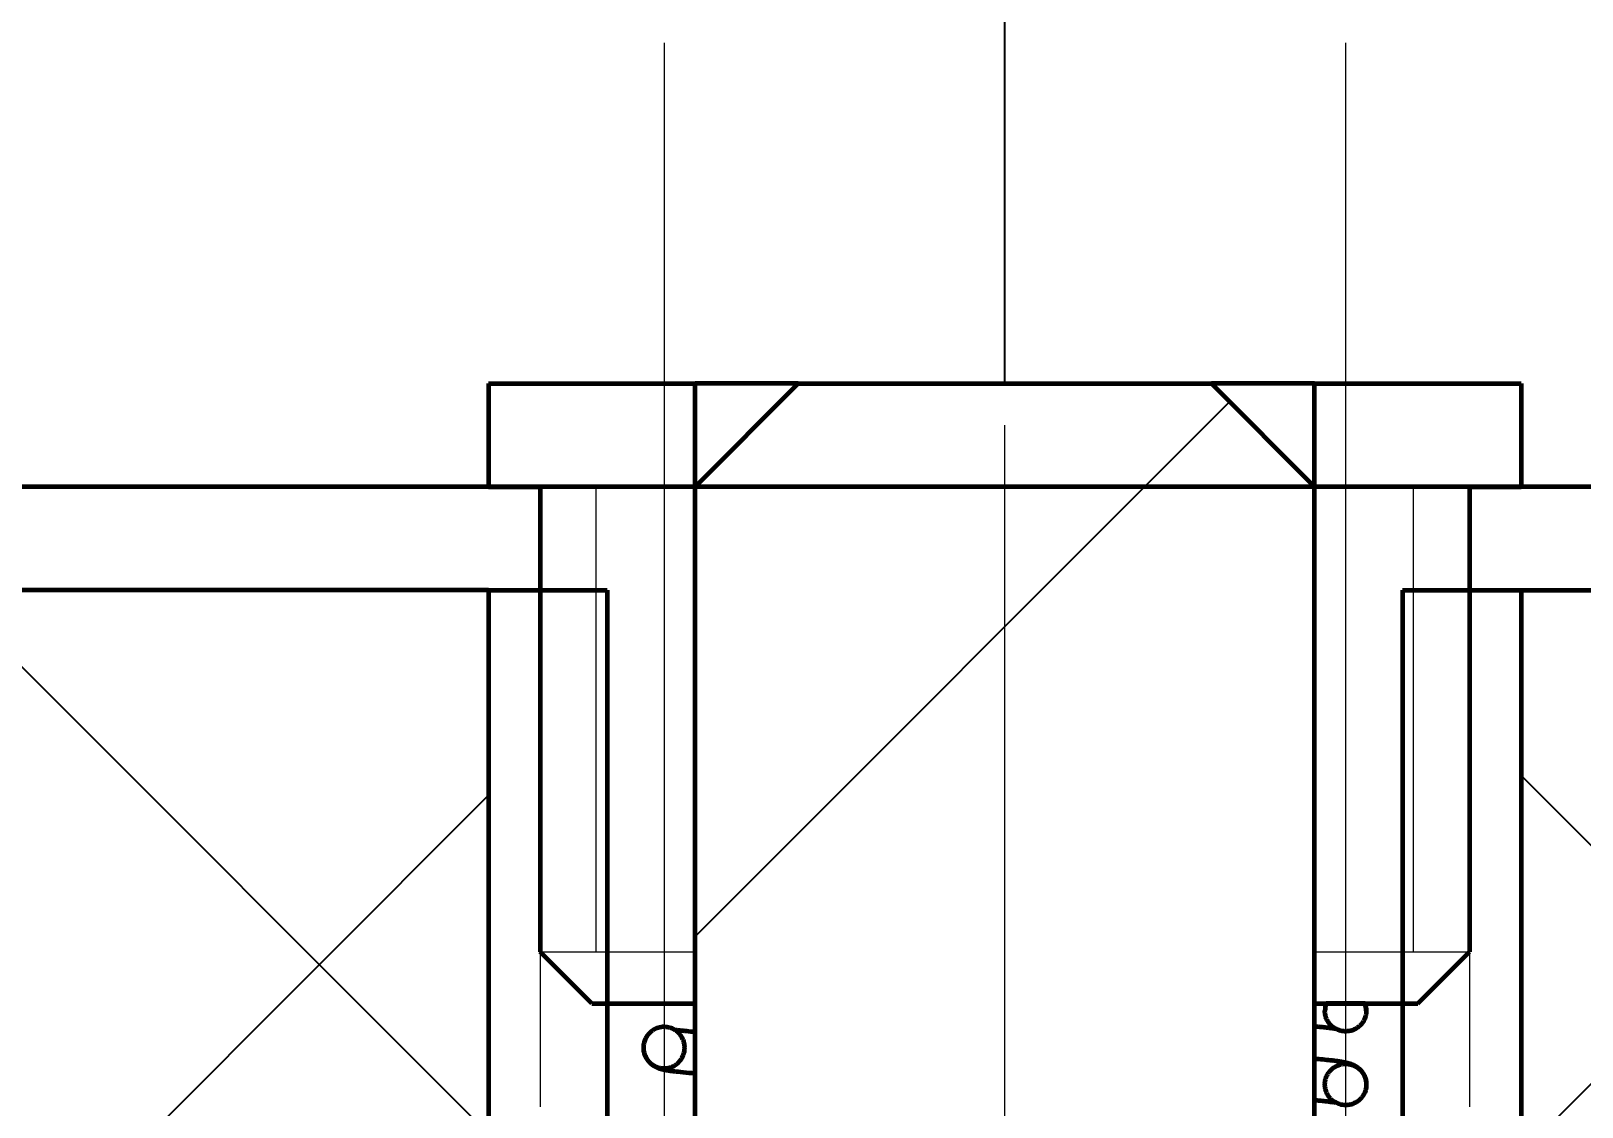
# Model space of a CAD drawing. Header units: millimetres. Extents: x -68 to 2520, y 0 to 297.
# Drawn here: x 984.414 to 987.568, y 211.136 to 213.323 of the extents above; entities that cross this region are included whole.
import ezdxf

# ---------------------------------------------------------------- set-up
doc = ezdxf.new("R2010")
doc.units = ezdxf.units.MM
for name, pattern in [('K5LT_AXLED', [13.660316, 9.160316, -1.5, 1.5, -1.5]), ('K5LT_BASIC', [0]), ('K5LT_DASHED', [6, 4, -2]), ('K5LT_THIN', [0]), ('K5LT_THIN_INCLUDED_TO_HATCHING', [0])]:
    doc.linetypes.add(name, pattern=pattern)
doc.layers.add('Системный слой', color=7, linetype='Continuous')
doc.styles.add('KDIMTEXTSTYLE', font='GOST_AU.SHX', dxfattribs={"width": 0.96, "oblique": 15, "height": 5})
doc.dimstyles.new('KDIMSTYLE (1.50)', dxfattribs={"dimtxt": 5, "dimasz": 1, "dimexe": 2, "dimexo": 0, "dimgap": 1, "dimtad": 1, "dimlfac": 0.666667, "dimtxsty": 'KDIMTEXTSTYLE', "dimsah": 1, "dimcen": 0, "dimdle": 1, "dimadec": 0, "dimazin": 0, "dimtfac": 0.667, "dimtmove": 0, "dimatfit": 3, "dimfxl": 1, "dimtvp": 1, "dimtolj": 1, "dimtzin": 0, "dimarcsym": 0})
pattern_1 = [(45, (0, 0), (-2.12132, 2.12132), [])]
pattern_2 = [(45, (0, 0), (-1.0606602, 1.0606602), [])]
pattern_3 = [(-45, (0, 0), (0.7071068, 0.7071068), [])]
pattern_4 = [(45, (0, 0), (-0.7071068, 0.7071068), []), (135, (0, 0), (-0.7071068, -0.7071068), [])]

# ---------------------------------------------------------------- blocks, each defined once
blk = doc.blocks.new('U17')
at = {"layer": 'Системный слой'}
h = blk.add_hatch(dxfattribs=at)
h.set_pattern_fill('Металл', angle=45, style=0, pattern_type=0)
h.set_pattern_definition(pattern_2)
h.paths.add_polyline_path([(985.586, 208.6163), (987.203, 208.6163), (987.203, 208.8263), (987.0245, 208.8263), (987.0245, 212.3963), (986.8145, 212.6063), (985.9745, 212.6063), (985.7645, 212.3963), (985.7645, 208.8263), (985.586, 208.8263)])
h = blk.add_hatch(dxfattribs=at)
h.set_pattern_fill('Металл', angle=-45, style=0, pattern_type=0)
h.set_pattern_definition(pattern_3)
h.paths.add_polyline_path([(985.3445, 212.3963), (981.6415, 212.3963), (981.6273, 212.1863), (985.3445, 212.1863), (985.4495, 212.1863), (985.4495, 212.3963)])
h.paths.add_polyline_path([(991.6586, 212.3963), (987.4445, 212.3963), (987.3395, 212.3963), (987.3395, 212.1863), (987.4445, 212.1863), (991.5792, 212.1863)])
h = blk.add_hatch(dxfattribs=at)
h.set_pattern_fill('Неметалл', angle=45, style=0, pattern_type=0)
h.set_pattern_definition(pattern_4)
h.paths.add_polyline_path([(985.3445, 205.8863), (985.3445, 212.1863), (981.6273, 212.1863), (982.3902, 207.1178), (983.0062, 205.8566), (984.2837, 204.0855), (986.8097, 202.7789), (988.9473, 203.5514), (990.5262, 205.1888), (991.14, 207.7816), (991.194, 208.5113), (991.194, 210.6474), (991.5792, 212.1863), (987.4445, 212.1863), (987.4445, 205.8863), (987.4445, 205.5713), (987.4393, 205.5713), (987.4393, 205.3613), (985.3498, 205.3613), (985.3498, 205.5713), (985.3445, 205.5713)])
h = blk.add_hatch(dxfattribs=at)
h.set_pattern_fill('Металл', angle=45, style=0, pattern_type=0)
h.set_pattern_definition(pattern_1)
h.paths.add_polyline_path([(985.586, 212.1863), (985.3445, 212.1863), (985.3445, 205.8863), (985.586, 205.8863)])
h.paths.add_polyline_path([(987.4445, 212.1863), (987.203, 212.1863), (987.203, 205.8863), (987.4445, 205.8863)])
at = {"layer": 'Системный слой', "color": 30, "linetype": 'K5LT_AXLED', "lineweight": 18, "true_color": 0xff8000}
for p, q in [((986.3945, 203.3613), (986.3945, 214.6063)), ((985.7015, 213.2989), (985.7015, 206.7789)), ((987.0875, 213.2989), (987.0875, 206.7789))]:
    blk.add_line(p, q, dxfattribs=at)
at = {"layer": 'Системный слой', "color": 5, "linetype": 'K5LT_BASIC', "lineweight": 60, "true_color": 0x0000ff}
for p, q in [((985.3445, 212.6063), (985.3445, 212.3963)), ((985.3445, 212.6063), (985.7645, 212.6063)), ((985.9745, 212.6063), (985.7645, 212.3963)), ((985.7645, 211.3463), (985.7645, 212.6063)), ((985.9745, 212.6063), (985.7645, 212.6063)), ((985.9745, 212.6063), (986.8145, 212.6063)), ((986.8145, 212.6063), (987.0245, 212.3963)), ((987.0245, 212.6063), (986.8145, 212.6063)), ((987.0245, 212.6063), (987.4445, 212.6063)), ((987.0245, 211.3463), (987.0245, 212.6063)), ((987.4445, 212.6063), (987.4445, 212.3963)), ((985.3445, 212.3963), (985.4495, 212.3963)), ((985.4495, 212.3963), (985.4495, 211.4513)), ((985.7645, 208.8263), (985.7645, 212.3963)), ((987.0245, 208.8263), (987.0245, 212.3963)), ((987.3395, 212.3963), (987.3395, 211.4513)), ((987.3395, 212.3963), (987.4445, 212.3963)), ((985.3445, 212.1863), (981.6273, 212.1863)), ((985.3445, 212.1863), (985.3445, 205.8863)), ((985.3445, 212.1863), (985.586, 212.1863)), ((985.586, 212.1863), (985.586, 205.8863)), ((987.203, 212.1863), (987.4445, 212.1863)), ((987.203, 212.1863), (987.203, 205.8863)), ((987.4445, 212.1863), (987.4445, 205.8863)), ((987.4445, 212.1863), (991.5792, 212.1863)), ((985.5545, 211.3463), (985.4495, 211.4513)), ((987.2345, 211.3463), (987.3395, 211.4513)), ((985.5545, 211.3463), (985.7645, 211.3463)), ((987.0245, 211.3463), (987.2345, 211.3463)), ((987.127, 211.3463), (987.0481, 211.3463))]:
    blk.add_line(p, q, dxfattribs=at)
at = {"layer": 'Системный слой', "color": 7, "linetype": 'K5LT_DASHED', "lineweight": 18}
for p, q in [((985.4495, 212.3963), (985.3927, 212.3963)), ((985.7645, 212.3963), (985.4495, 212.3963)), ((987.3395, 212.3963), (987.0245, 212.3963)), ((987.3964, 212.3963), (987.3395, 212.3963)), ((985.4495, 211.4513), (985.7645, 211.4513)), ((987.0245, 211.4513), (987.3395, 211.4513))]:
    blk.add_line(p, q, dxfattribs=at)
at = {"layer": 'Системный слой', "color": 7, "linetype": 'K5LT_THIN', "lineweight": 18}
for p, q in [((985.5632, 211.4513), (985.5632, 212.3963)), ((987.2259, 211.4513), (987.2259, 212.3963)), ((985.4495, 212.1863), (985.4495, 211.1363)), ((987.3395, 212.1863), (987.3395, 211.1363))]:
    blk.add_line(p, q, dxfattribs=at)
at = {"layer": 'Системный слой', "color": 5, "linetype": 'K5LT_BASIC', "lineweight": 60, "true_color": 0x0000ff}
for start, end in [(159.9635, 180.0008), (0.0005, 20.0366)]:
    blk.add_arc((987.0875, 211.3319), 0.042, start, end, dxfattribs=at)
at = {"layer": 'Системный слой', "color": 7, "linetype": 'K5LT_THIN_INCLUDED_TO_HATCHING', "lineweight": 18}
blk.add_open_spline([(981.6415, 212.3963), (981.4574, 209.9347), (981.9123, 207.7548), (983.0062, 205.8566), (983.3637, 205.2362), (983.762, 204.5647), (984.2837, 204.0855), (984.9631, 203.4614), (985.986, 202.8425), (986.8097, 202.7789), (988.0928, 202.6799), (989.8244, 204.0206), (990.5262, 205.1888), (991.0632, 206.0827), (991.108, 207.3902), (991.194, 208.5113), (991.2483, 209.218), (991.0951, 209.9483), (991.194, 210.6474), (991.2779, 211.2396), (991.4327, 211.8226), (991.6586, 212.3963)], degree=3, knots=[0, 0, 0, 0, 1, 1, 1, 2, 2, 2, 3, 3, 3, 4, 4, 4, 5, 5, 5, 6, 6, 6, 7, 7, 7, 7], dxfattribs=at)
at = {"layer": 'Системный слой', "color": 5, "linetype": 'K5LT_BASIC', "lineweight": 60, "true_color": 0x0000ff}
for points, knots in [([(987.1271, 211.3463), (987.1275, 211.345), (987.1282, 211.3426), (987.129, 211.3392), (987.1294, 211.3358), (987.1295, 211.3334), (987.1295, 211.3319)], [0, 0, 0, 0, 2.12116, 3.551462, 4.981765, 7, 7, 7, 7]), ([(987.1295, 211.3319), (987.1295, 211.3305), (987.1294, 211.3267), (987.1281, 211.3203), (987.1253, 211.3129), (987.1207, 211.3056), (987.1144, 211.2992), (987.1069, 211.2943), (987.0986, 211.2911), (987.0903, 211.2898), (987.0824, 211.29), (987.0751, 211.2916), (987.0685, 211.2943), (987.0621, 211.2982), (987.056, 211.3037), (987.0509, 211.3108), (987.0473, 211.3188), (987.0458, 211.326), (987.0455, 211.3304), (987.0455, 211.3319)], [0, 0, 0, 0, 0.653359, 1.709876, 2.949508, 4.256046, 5.618612, 6.995436, 8.333358, 9.603875, 10.823608, 11.920469, 12.969321, 14.065223, 15.320861, 16.66673, 18.004809, 19.290772, 20, 20, 20, 20]), ([(985.7435, 211.2569), (985.7435, 211.2582), (985.7434, 211.2619), (985.7422, 211.2683), (985.7395, 211.2755), (985.7354, 211.2822), (985.7303, 211.2878), (985.7244, 211.2924), (985.718, 211.2958), (985.7114, 211.2979), (985.7049, 211.299), (985.6985, 211.299), (985.6925, 211.2981), (985.6867, 211.2964), (985.6811, 211.2938), (985.6755, 211.2901), (985.6702, 211.2853), (985.6657, 211.2792), (985.6621, 211.2722), (985.66, 211.2646), (985.6595, 211.2595), (985.6595, 211.2569)], [0, 0, 0, 0, 0.635371, 1.848191, 3.225299, 4.497912, 5.750662, 6.9961, 8.226664, 9.356029, 10.466727, 11.5097, 12.52807, 13.498602, 14.516509, 15.628082, 16.814463, 18.099453, 19.412387, 20.730071, 22, 22, 22, 22]), ([(985.7218, 211.2937), (985.7225, 211.2936), (985.7241, 211.2934), (985.7268, 211.293), (985.7293, 211.2927), (985.7315, 211.2924), (985.7332, 211.2922), (985.7357, 211.2919), (985.7402, 211.2915), (985.7493, 211.2905), (985.7584, 211.2897), (985.7645, 211.2892)], [0, 0, 0, 0, 1.223854, 2.314975, 3.403066, 3.963662, 4.51018, 5.056698, 6.149733, 8.335804, 12, 12, 12, 12]), ([(987.0245, 211.3005), (987.0282, 211.3001), (987.0359, 211.2994), (987.0458, 211.2984), (987.0536, 211.2975), (987.0592, 211.2967), (987.0634, 211.2961), (987.0657, 211.2957), (987.0667, 211.2955)], [0, 0, 0, 0, 1.629665, 3.682423, 5.323635, 6.553764, 7.782999, 9, 9, 9, 9]), ([(985.6595, 211.2569), (985.6595, 211.2549), (985.6598, 211.2512), (985.6609, 211.2459), (985.6625, 211.2409), (985.6649, 211.236), (985.668, 211.2312), (985.6718, 211.2267), (985.6763, 211.2227), (985.6813, 211.2193), (985.6868, 211.2165), (985.6921, 211.2145), (985.6965, 211.2133), (985.7003, 211.2124), (985.7035, 211.2117), (985.7068, 211.2111), (985.7113, 211.2104), (985.7156, 211.2098), (985.7195, 211.2093), (985.7216, 211.209), (985.7236, 211.2088), (985.7264, 211.2085), (985.735, 211.2076), (985.7476, 211.2064), (985.7603, 211.2053), (985.7645, 211.205)], [0, 0, 0, 0, 0.552427, 0.998467, 1.475394, 1.988257, 2.545297, 3.161617, 3.866797, 4.716974, 5.81338, 7.355927, 9.008036, 10.091319, 11.174602, 12.256159, 13.332845, 15.44182, 16.079502, 16.624213, 17.168923, 17.713634, 18.803055, 23.704402, 26, 26, 26, 26]), ([(985.6595, 211.2569), (985.6595, 211.2541), (985.6601, 211.2485), (985.6625, 211.2408), (985.666, 211.2342), (985.6704, 211.2285), (985.6757, 211.2236), (985.6822, 211.2194), (985.6896, 211.2164), (985.6972, 211.2149), (985.7043, 211.2148), (985.7106, 211.2158), (985.7164, 211.2175), (985.722, 211.2201), (985.7276, 211.2237), (985.7328, 211.2286), (985.7375, 211.2347), (985.7409, 211.2416), (985.7431, 211.2492), (985.7435, 211.2542), (985.7435, 211.2569)], [0, 0, 0, 0, 1.365395, 2.653236, 3.835292, 4.923251, 6.061444, 7.295259, 8.606467, 9.863945, 10.976345, 11.959094, 12.885543, 13.857199, 14.918257, 16.050726, 17.27733, 18.576625, 19.718251, 21, 21, 21, 21]), ([(987.0245, 211.2347), (987.0305, 211.2342), (987.0417, 211.2332), (987.055, 211.2318), (987.0646, 211.2307), (987.0714, 211.2298), (987.0764, 211.229), (987.0805, 211.2283), (987.0838, 211.2277), (987.0871, 211.227), (987.0903, 211.2263), (987.0941, 211.2253), (987.0986, 211.2239), (987.1045, 211.2215), (987.1112, 211.2176), (987.1174, 211.2122), (987.1218, 211.2068), (987.1251, 211.2013), (987.1273, 211.1959), (987.1291, 211.1895), (987.1295, 211.1848), (987.1295, 211.1819)], [0, 0, 0, 0, 2.693343, 5.458153, 7.300159, 8.680803, 10.06047, 10.979549, 11.897916, 12.815394, 13.731753, 14.648111, 16.015951, 17.385191, 18.576085, 19.348049, 19.948083, 20.461808, 20.9215, 21.343251, 22, 22, 22, 22]), ([(987.0455, 211.1819), (987.0455, 211.1832), (987.0457, 211.1869), (987.0468, 211.1933), (987.0496, 211.2005), (987.0537, 211.2072), (987.0588, 211.2128), (987.0647, 211.2174), (987.0711, 211.2208), (987.0777, 211.2229), (987.0842, 211.224), (987.0906, 211.224), (987.0966, 211.2231), (987.1024, 211.2214), (987.108, 211.2188), (987.1136, 211.2151), (987.1188, 211.2103), (987.1234, 211.2042), (987.1269, 211.1972), (987.1291, 211.1896), (987.1295, 211.1845), (987.1295, 211.1819)], [0, 0, 0, 0, 0.635371, 1.848191, 3.225299, 4.497912, 5.750662, 6.9961, 8.226663, 9.356029, 10.466727, 11.5097, 12.52807, 13.498602, 14.516509, 15.628082, 16.814463, 18.099453, 19.412387, 20.730071, 22, 22, 22, 22]), ([(987.1295, 211.1819), (987.1295, 211.1791), (987.129, 211.1735), (987.1266, 211.1658), (987.1231, 211.1592), (987.1187, 211.1535), (987.1134, 211.1486), (987.1069, 211.1444), (987.0995, 211.1414), (987.0919, 211.1399), (987.0848, 211.1398), (987.0785, 211.1408), (987.0727, 211.1425), (987.0671, 211.1451), (987.0615, 211.1487), (987.0562, 211.1536), (987.0516, 211.1597), (987.0482, 211.1666), (987.046, 211.1742), (987.0455, 211.1792), (987.0455, 211.1819)], [0, 0, 0, 0, 1.365395, 2.653236, 3.835292, 4.923251, 6.061444, 7.295258, 8.606467, 9.863944, 10.976345, 11.959094, 12.885543, 13.857199, 14.918257, 16.050726, 17.27733, 18.576625, 19.71825, 21, 21, 21, 21]), ([(987.0245, 211.1505), (987.028, 211.1502), (987.0356, 211.1494), (987.0454, 211.1484), (987.0532, 211.1475), (987.0589, 211.1467), (987.0633, 211.1461), (987.0656, 211.1457), (987.0667, 211.1455)], [0, 0, 0, 0, 1.540045, 3.592854, 5.234123, 6.464308, 7.693617, 9, 9, 9, 9])]:
    blk.add_open_spline(points, degree=3, knots=knots, dxfattribs=at)
blk = doc.blocks.new('U30')
at = {"layer": 'Системный слой'}
h = blk.add_hatch(dxfattribs=at)
h.set_pattern_fill('Металл', angle=45, style=0, pattern_type=0)
h.set_pattern_definition(pattern_2)
h.paths.add_polyline_path([(985.586, 208.6163), (987.203, 208.6163), (987.203, 208.8263), (987.0245, 208.8263), (987.0245, 212.3963), (986.8145, 212.6063), (985.9745, 212.6063), (985.7645, 212.3963), (985.7645, 208.8263), (985.586, 208.8263)])
h = blk.add_hatch(dxfattribs=at)
h.set_pattern_fill('Металл', angle=-45, style=0, pattern_type=0)
h.set_pattern_definition(pattern_3)
h.paths.add_polyline_path([(985.3445, 212.3963), (981.6415, 212.3963), (981.6273, 212.1863), (985.3445, 212.1863), (985.4495, 212.1863), (985.4495, 212.3963)])
h.paths.add_polyline_path([(991.6586, 212.3963), (987.4445, 212.3963), (987.3395, 212.3963), (987.3395, 212.1863), (987.4445, 212.1863), (991.5792, 212.1863)])
h = blk.add_hatch(dxfattribs=at)
h.set_pattern_fill('Неметалл', angle=45, style=0, pattern_type=0)
h.set_pattern_definition(pattern_4)
h.paths.add_polyline_path([(985.3445, 205.8863), (985.3445, 212.1863), (981.6273, 212.1863), (982.3902, 207.1178), (983.0062, 205.8566), (984.2837, 204.0855), (986.8097, 202.7789), (988.9473, 203.5514), (990.5262, 205.1888), (991.14, 207.7816), (991.194, 208.5113), (991.194, 210.6474), (991.5792, 212.1863), (987.4445, 212.1863), (987.4445, 205.8863), (987.4445, 205.5713), (987.4393, 205.5713), (987.4393, 205.3613), (985.3498, 205.3613), (985.3498, 205.5713), (985.3445, 205.5713)])
h = blk.add_hatch(dxfattribs=at)
h.set_pattern_fill('Металл', angle=45, style=0, pattern_type=0)
h.set_pattern_definition(pattern_1)
h.paths.add_polyline_path([(985.586, 212.1863), (985.3445, 212.1863), (985.3445, 205.8863), (985.586, 205.8863)])
h.paths.add_polyline_path([(987.4445, 212.1863), (987.203, 212.1863), (987.203, 205.8863), (987.4445, 205.8863)])
at = {"layer": 'Системный слой', "color": 30, "linetype": 'K5LT_AXLED', "lineweight": 18, "true_color": 0xff8000}
for p, q in [((986.3945, 203.3613), (986.3945, 214.6063)), ((985.7015, 213.2989), (985.7015, 206.7789)), ((987.0875, 213.2989), (987.0875, 206.7789))]:
    blk.add_line(p, q, dxfattribs=at)
at = {"layer": 'Системный слой', "color": 5, "linetype": 'K5LT_BASIC', "lineweight": 60, "true_color": 0x0000ff}
for p, q in [((985.3445, 212.6063), (985.3445, 212.3963)), ((985.3445, 212.6063), (985.7645, 212.6063)), ((985.9745, 212.6063), (985.7645, 212.3963)), ((985.7645, 211.3463), (985.7645, 212.6063)), ((985.9745, 212.6063), (985.7645, 212.6063)), ((985.9745, 212.6063), (986.8145, 212.6063)), ((986.8145, 212.6063), (987.0245, 212.3963)), ((987.0245, 212.6063), (986.8145, 212.6063)), ((987.0245, 212.6063), (987.4445, 212.6063)), ((987.0245, 211.3463), (987.0245, 212.6063)), ((987.4445, 212.6063), (987.4445, 212.3963)), ((985.3445, 212.3963), (985.4495, 212.3963)), ((985.4495, 212.3963), (985.4495, 211.4513)), ((985.7645, 208.8263), (985.7645, 212.3963)), ((987.0245, 208.8263), (987.0245, 212.3963)), ((987.3395, 212.3963), (987.3395, 211.4513)), ((987.3395, 212.3963), (987.4445, 212.3963)), ((985.3445, 212.1863), (981.6273, 212.1863)), ((985.3445, 212.1863), (985.3445, 205.8863)), ((985.3445, 212.1863), (985.586, 212.1863)), ((985.586, 212.1863), (985.586, 205.8863)), ((987.203, 212.1863), (987.4445, 212.1863)), ((987.203, 212.1863), (987.203, 205.8863)), ((987.4445, 212.1863), (987.4445, 205.8863)), ((987.4445, 212.1863), (991.5792, 212.1863)), ((985.5545, 211.3463), (985.4495, 211.4513)), ((987.2345, 211.3463), (987.3395, 211.4513)), ((985.5545, 211.3463), (985.7645, 211.3463)), ((987.0245, 211.3463), (987.2345, 211.3463)), ((987.127, 211.3463), (987.0481, 211.3463))]:
    blk.add_line(p, q, dxfattribs=at)
at = {"layer": 'Системный слой', "color": 7, "linetype": 'K5LT_DASHED', "lineweight": 18}
for p, q in [((985.4495, 212.3963), (985.3927, 212.3963)), ((985.7645, 212.3963), (985.4495, 212.3963)), ((987.3395, 212.3963), (987.0245, 212.3963)), ((987.3964, 212.3963), (987.3395, 212.3963)), ((985.4495, 211.4513), (985.7645, 211.4513)), ((987.0245, 211.4513), (987.3395, 211.4513))]:
    blk.add_line(p, q, dxfattribs=at)
at = {"layer": 'Системный слой', "color": 7, "linetype": 'K5LT_THIN', "lineweight": 18}
for p, q in [((985.5632, 211.4513), (985.5632, 212.3963)), ((987.2259, 211.4513), (987.2259, 212.3963)), ((985.4495, 212.1863), (985.4495, 211.1363)), ((987.3395, 212.1863), (987.3395, 211.1363))]:
    blk.add_line(p, q, dxfattribs=at)
at = {"layer": 'Системный слой', "color": 5, "linetype": 'K5LT_BASIC', "lineweight": 60, "true_color": 0x0000ff}
for start, end in [(159.9635, 180.0008), (0.0005, 20.0366)]:
    blk.add_arc((987.0875, 211.3319), 0.042, start, end, dxfattribs=at)
at = {"layer": 'Системный слой', "color": 7, "linetype": 'K5LT_THIN_INCLUDED_TO_HATCHING', "lineweight": 18}
blk.add_open_spline([(981.6415, 212.3963), (981.4574, 209.9347), (981.9123, 207.7548), (983.0062, 205.8566), (983.3637, 205.2362), (983.762, 204.5647), (984.2837, 204.0855), (984.9631, 203.4614), (985.986, 202.8425), (986.8097, 202.7789), (988.0928, 202.6799), (989.8244, 204.0206), (990.5262, 205.1888), (991.0632, 206.0827), (991.108, 207.3902), (991.194, 208.5113), (991.2483, 209.218), (991.0951, 209.9483), (991.194, 210.6474), (991.2779, 211.2396), (991.4327, 211.8226), (991.6586, 212.3963)], degree=3, knots=[0, 0, 0, 0, 1, 1, 1, 2, 2, 2, 3, 3, 3, 4, 4, 4, 5, 5, 5, 6, 6, 6, 7, 7, 7, 7], dxfattribs=at)
at = {"layer": 'Системный слой', "color": 5, "linetype": 'K5LT_BASIC', "lineweight": 60, "true_color": 0x0000ff}
for points, knots in [([(987.1271, 211.3463), (987.1275, 211.345), (987.1282, 211.3426), (987.129, 211.3392), (987.1294, 211.3358), (987.1295, 211.3334), (987.1295, 211.3319)], [0, 0, 0, 0, 2.12116, 3.551462, 4.981765, 7, 7, 7, 7]), ([(987.1295, 211.3319), (987.1295, 211.3305), (987.1294, 211.3267), (987.1281, 211.3203), (987.1253, 211.3129), (987.1207, 211.3056), (987.1144, 211.2992), (987.1069, 211.2943), (987.0986, 211.2911), (987.0903, 211.2898), (987.0824, 211.29), (987.0751, 211.2916), (987.0685, 211.2943), (987.0621, 211.2982), (987.056, 211.3037), (987.0509, 211.3108), (987.0473, 211.3188), (987.0458, 211.326), (987.0455, 211.3304), (987.0455, 211.3319)], [0, 0, 0, 0, 0.653359, 1.709876, 2.949508, 4.256046, 5.618612, 6.995436, 8.333358, 9.603875, 10.823608, 11.920469, 12.969321, 14.065223, 15.320861, 16.66673, 18.004809, 19.290772, 20, 20, 20, 20]), ([(985.7435, 211.2569), (985.7435, 211.2582), (985.7434, 211.2619), (985.7422, 211.2683), (985.7395, 211.2755), (985.7354, 211.2822), (985.7303, 211.2878), (985.7244, 211.2924), (985.718, 211.2958), (985.7114, 211.2979), (985.7049, 211.299), (985.6985, 211.299), (985.6925, 211.2981), (985.6867, 211.2964), (985.6811, 211.2938), (985.6755, 211.2901), (985.6702, 211.2853), (985.6657, 211.2792), (985.6621, 211.2722), (985.66, 211.2646), (985.6595, 211.2595), (985.6595, 211.2569)], [0, 0, 0, 0, 0.635371, 1.848191, 3.225299, 4.497912, 5.750662, 6.9961, 8.226664, 9.356029, 10.466727, 11.5097, 12.52807, 13.498602, 14.516509, 15.628082, 16.814463, 18.099453, 19.412387, 20.730071, 22, 22, 22, 22]), ([(985.7218, 211.2937), (985.7225, 211.2936), (985.7241, 211.2934), (985.7268, 211.293), (985.7293, 211.2927), (985.7315, 211.2924), (985.7332, 211.2922), (985.7357, 211.2919), (985.7402, 211.2915), (985.7493, 211.2905), (985.7584, 211.2897), (985.7645, 211.2892)], [0, 0, 0, 0, 1.223854, 2.314975, 3.403066, 3.963662, 4.51018, 5.056698, 6.149733, 8.335804, 12, 12, 12, 12]), ([(987.0245, 211.3005), (987.0282, 211.3001), (987.0359, 211.2994), (987.0458, 211.2984), (987.0536, 211.2975), (987.0592, 211.2967), (987.0634, 211.2961), (987.0657, 211.2957), (987.0667, 211.2955)], [0, 0, 0, 0, 1.629665, 3.682423, 5.323635, 6.553764, 7.782999, 9, 9, 9, 9]), ([(985.6595, 211.2569), (985.6595, 211.2549), (985.6598, 211.2512), (985.6609, 211.2459), (985.6625, 211.2409), (985.6649, 211.236), (985.668, 211.2312), (985.6718, 211.2267), (985.6763, 211.2227), (985.6813, 211.2193), (985.6868, 211.2165), (985.6921, 211.2145), (985.6965, 211.2133), (985.7003, 211.2124), (985.7035, 211.2117), (985.7068, 211.2111), (985.7113, 211.2104), (985.7156, 211.2098), (985.7195, 211.2093), (985.7216, 211.209), (985.7236, 211.2088), (985.7264, 211.2085), (985.735, 211.2076), (985.7476, 211.2064), (985.7603, 211.2053), (985.7645, 211.205)], [0, 0, 0, 0, 0.552427, 0.998467, 1.475394, 1.988257, 2.545297, 3.161617, 3.866797, 4.716974, 5.81338, 7.355927, 9.008036, 10.091319, 11.174602, 12.256159, 13.332845, 15.44182, 16.079502, 16.624213, 17.168923, 17.713634, 18.803055, 23.704402, 26, 26, 26, 26]), ([(985.6595, 211.2569), (985.6595, 211.2541), (985.6601, 211.2485), (985.6625, 211.2408), (985.666, 211.2342), (985.6704, 211.2285), (985.6757, 211.2236), (985.6822, 211.2194), (985.6896, 211.2164), (985.6972, 211.2149), (985.7043, 211.2148), (985.7106, 211.2158), (985.7164, 211.2175), (985.722, 211.2201), (985.7276, 211.2237), (985.7328, 211.2286), (985.7375, 211.2347), (985.7409, 211.2416), (985.7431, 211.2492), (985.7435, 211.2542), (985.7435, 211.2569)], [0, 0, 0, 0, 1.365395, 2.653236, 3.835292, 4.923251, 6.061444, 7.295259, 8.606467, 9.863945, 10.976345, 11.959094, 12.885543, 13.857199, 14.918257, 16.050726, 17.27733, 18.576625, 19.718251, 21, 21, 21, 21]), ([(987.0245, 211.2347), (987.0305, 211.2342), (987.0417, 211.2332), (987.055, 211.2318), (987.0646, 211.2307), (987.0714, 211.2298), (987.0764, 211.229), (987.0805, 211.2283), (987.0838, 211.2277), (987.0871, 211.227), (987.0903, 211.2263), (987.0941, 211.2253), (987.0986, 211.2239), (987.1045, 211.2215), (987.1112, 211.2176), (987.1174, 211.2122), (987.1218, 211.2068), (987.1251, 211.2013), (987.1273, 211.1959), (987.1291, 211.1895), (987.1295, 211.1848), (987.1295, 211.1819)], [0, 0, 0, 0, 2.693343, 5.458153, 7.300159, 8.680803, 10.06047, 10.979549, 11.897916, 12.815394, 13.731753, 14.648111, 16.015951, 17.385191, 18.576085, 19.348049, 19.948083, 20.461808, 20.9215, 21.343251, 22, 22, 22, 22]), ([(987.0455, 211.1819), (987.0455, 211.1832), (987.0457, 211.1869), (987.0468, 211.1933), (987.0496, 211.2005), (987.0537, 211.2072), (987.0588, 211.2128), (987.0647, 211.2174), (987.0711, 211.2208), (987.0777, 211.2229), (987.0842, 211.224), (987.0906, 211.224), (987.0966, 211.2231), (987.1024, 211.2214), (987.108, 211.2188), (987.1136, 211.2151), (987.1188, 211.2103), (987.1234, 211.2042), (987.1269, 211.1972), (987.1291, 211.1896), (987.1295, 211.1845), (987.1295, 211.1819)], [0, 0, 0, 0, 0.635371, 1.848191, 3.225299, 4.497912, 5.750662, 6.9961, 8.226663, 9.356029, 10.466727, 11.5097, 12.52807, 13.498602, 14.516509, 15.628082, 16.814463, 18.099453, 19.412387, 20.730071, 22, 22, 22, 22]), ([(987.1295, 211.1819), (987.1295, 211.1791), (987.129, 211.1735), (987.1266, 211.1658), (987.1231, 211.1592), (987.1187, 211.1535), (987.1134, 211.1486), (987.1069, 211.1444), (987.0995, 211.1414), (987.0919, 211.1399), (987.0848, 211.1398), (987.0785, 211.1408), (987.0727, 211.1425), (987.0671, 211.1451), (987.0615, 211.1487), (987.0562, 211.1536), (987.0516, 211.1597), (987.0482, 211.1666), (987.046, 211.1742), (987.0455, 211.1792), (987.0455, 211.1819)], [0, 0, 0, 0, 1.365395, 2.653236, 3.835292, 4.923251, 6.061444, 7.295258, 8.606467, 9.863944, 10.976345, 11.959094, 12.885543, 13.857199, 14.918257, 16.050726, 17.27733, 18.576625, 19.71825, 21, 21, 21, 21]), ([(987.0245, 211.1505), (987.028, 211.1502), (987.0356, 211.1494), (987.0454, 211.1484), (987.0532, 211.1475), (987.0589, 211.1467), (987.0633, 211.1461), (987.0656, 211.1457), (987.0667, 211.1455)], [0, 0, 0, 0, 1.540045, 3.592854, 5.234123, 6.464308, 7.693617, 9, 9, 9, 9])]:
    blk.add_open_spline(points, degree=3, knots=knots, dxfattribs=at)
blk = doc.blocks.new('KDIMARROW_01')
at = {"layer": 'Системный слой'}
blk.add_hatch(color=0, dxfattribs=at).paths.add_polyline_path([(0, 0), (-5, 0.6583), (-4.5, 0), (-5, -0.6583)])
at = {"layer": 'Системный слой', "color": 0, "linetype": 'K5LT_THIN', "lineweight": 18}
for p, q in [((-4.5, 0), (-5, 0.6583)), ((-5, 0.6583), (0, 0)), ((0, 0), (-5, -0.6583)), ((-5, -0.6583), (-4.5, 0)), ((0, 0), (-1, 0))]:
    blk.add_line(p, q, dxfattribs=at)

msp = doc.modelspace()

# ---------------------------------------------------------------- linework, layer by layer
at = {"layer": 'Системный слой', "color": 5, "linetype": 'K5LT_BASIC', "lineweight": 60, "true_color": 0x0000ff}
msp.add_line((1011.83456, 212.39632), (918.83456, 212.39632), dxfattribs=at)
msp.add_line((1011.83456, 212.39632), (918.83456, 212.39632), dxfattribs=at)

# ---------------------------------------------------------------- block references
at = {"layer": 'Системный слой'}
for name in ['U17', 'U30']:
    msp.add_blockref(name, (0, 0), dxfattribs=at)

# ---------------------------------------------------------------- dimensions: what is measured, and where the dimension line sits
at = {"layer": 'Системный слой', "color": 7}
for base, p1, p2, location, text in [((1008.83456, 229.24649), (918.83456, 212.39632), (1008.83456, 212.39632), (963.83456, 229.24649), '\\H5.0;\\W0.965;\\Q15;\\H5.0;\\W0.965;\\Q15;\\Q15;В'), ((1008.83456, 229.24649), (918.83456, 212.39632), (1008.83456, 212.39632), (963.83456, 229.24649), '\\H5.0;\\W0.965;\\Q15;\\H5.0;\\W0.965;\\Q15;\\Q15;В'), ((986.39454, 218.55022), (941.27457, 212.60632), (986.39454, 212.60632), (963.39454, 218.55022), '\\H5.0;\\W0.965;\\Q15;\\H5.0;\\W0.965;\\Q15;\\Q15;В/2'), ((986.39454, 218.55022), (941.27457, 212.60632), (986.39454, 212.60632), (963.39454, 218.55022), '\\H5.0;\\W0.965;\\Q15;\\H5.0;\\W0.965;\\Q15;\\Q15;В/2')]:
    msp.add_linear_dim(base=base, p1=p1, p2=p2, location=location, text=text, dimstyle='KDIMSTYLE (1.50)', override={"dimexo": 0, "dimblk1": 'KDIMARROW_01', "dimblk2": 'KDIMARROW_01', "dimse1": 0, "dimse2": 0, "dimclrt": 7, "dimtolj": 1}, dxfattribs=at).render()

doc.saveas('drawing.dxf')
